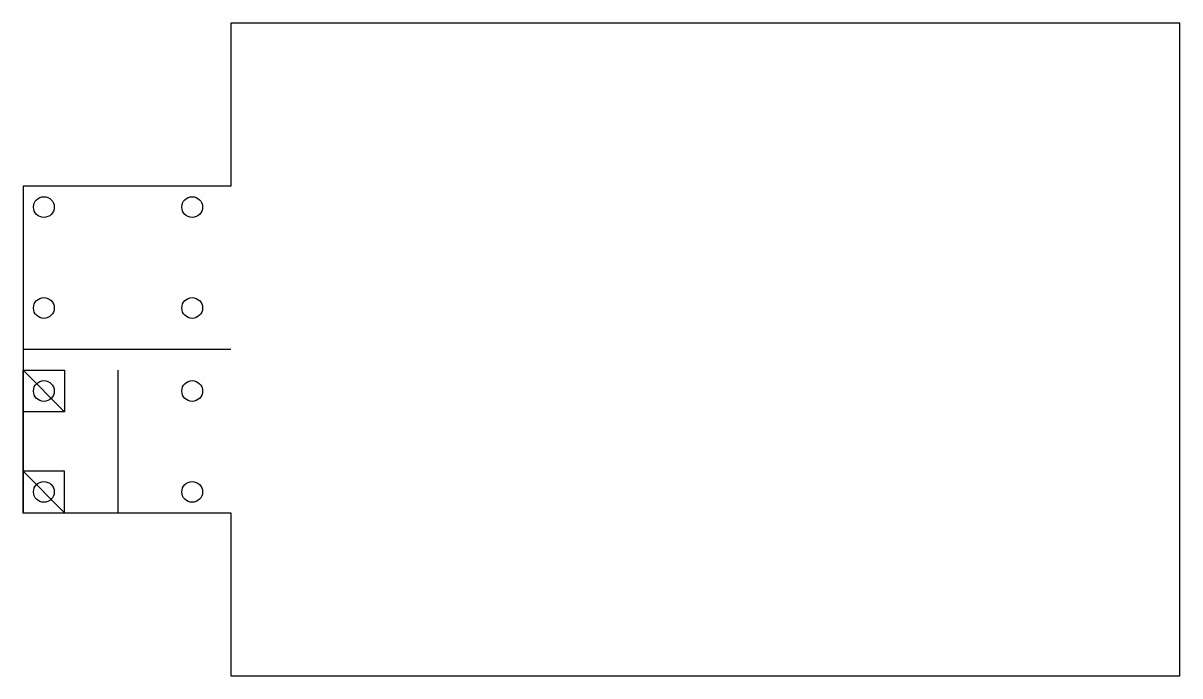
# Model space of a CAD drawing. Header units: centimetres. Extents: x 0 to 19.5, y -2.8 to 8.2.
import ezdxf

# ---------------------------------------------------------------- set-up
doc = ezdxf.new("R2010")
doc.units = ezdxf.units.CM
doc.header["$MEASUREMENT"] = 0
doc.layers.add('Placa 2 v5_Sketch1', color=7, linetype='Continuous')

msp = doc.modelspace()

# ---------------------------------------------------------------- linework, layer by layer
at = {"layer": 'Placa 2 v5_Sketch1'}
for p, q in [((19.5, 8.25), (3.5, 8.25)), ((3.5, 8.25), (3.5, 5.5)), ((19.5, -2.75), (19.5, 8.25)), ((3.5, 5.5), (0, 5.5)), ((0, 5.5), (0, 0)), ((3.5, 2.75), (0, 2.75)), ((0, 0), (0, 2.4)), ((0, 2.4), (0.7, 2.4)), ((0, 1.7), (0, 2.4)), ((0, 2.4), (0.7, 1.7)), ((0.7, 2.4), (0.7, 1.7)), ((1.6, 0), (1.6, 2.4)), ((0.7, 1.7), (0, 1.7)), ((0.7, 0.7), (0, 0.7)), ((0, 0.7), (0, 0)), ((0, 0.7), (0.7, 0)), ((0.7, 0), (0.7, 0.7)), ((0, 0), (3.5, 0)), ((0, 0), (0.7, 0)), ((0.7, 0), (1.6, 0)), ((3.5, 0), (3.5, -2.75)), ((3.5, -2.75), (19.5, -2.75))]:
    msp.add_line(p, q, dxfattribs=at)
for centre in [(0.35, 5.15), (2.85, 5.15), (0.35, 3.45), (2.85, 3.45), (0.35, 2.05), (2.85, 2.05), (0.35, 0.35), (2.85, 0.35)]:
    msp.add_circle(centre, 0.175, dxfattribs=at)
msp.add_point((0, 0), dxfattribs=at)

doc.saveas('drawing.dxf')
